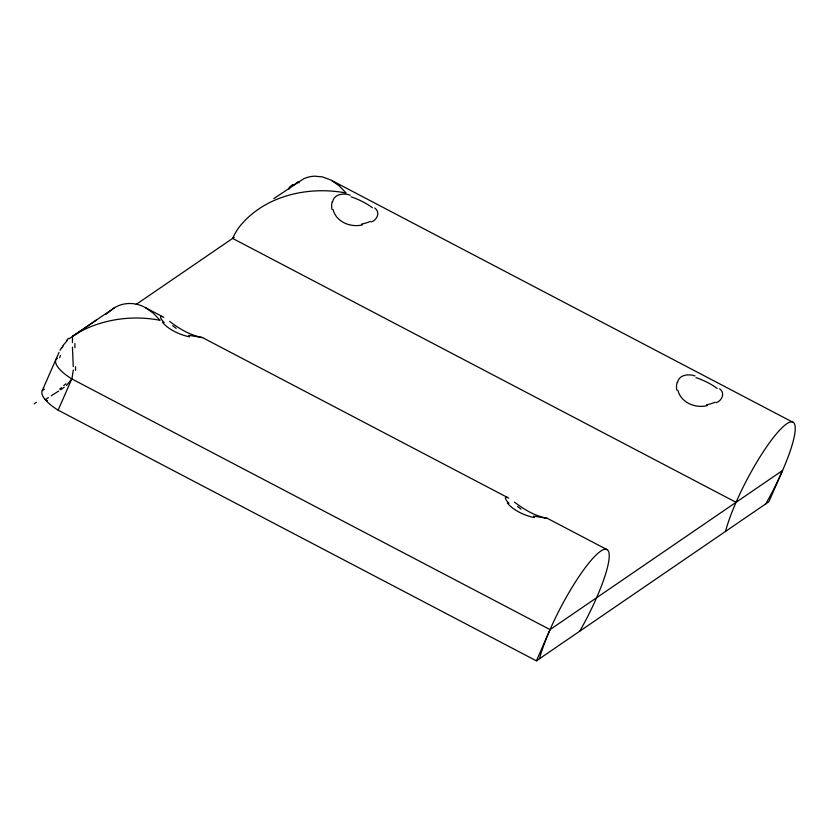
<?xml version="1.0" encoding="UTF-8"?>
<svg xmlns="http://www.w3.org/2000/svg" width="837" height="837" viewBox="0 0 837 837"><rect width="100%" height="100%" fill="white"/><g stroke="black" fill="none" stroke-linecap="round" stroke-linejoin="round"><path stroke-width="1.26" d="M72.411 342.605L72.537 336.275L114.564 307.671C123.949 301.969 136.159 302.22 145.544 307.713L163.832 317.328M73.279 370.038L72.003 378.397L58.14 410.161L536.402 660.853L768.9 501.729L782.553 470.488L550.045 629.612L536.402 660.853M332.676 201.769C334.099 193.807 343.881 192.918 350.19 195.147M677.531 382.53C678.953 374.568 688.736 373.689 695.034 375.918M58.14 410.161A36.933 12.45 23.6 0 1 42.268 390.597L58.998 352.429M57.471 358.288L55.922 359.355A36.933 12.45 23.6 0 0 71.783 378.91L66.562 385.407M60.055 350.337L61.708 347.428M62.681 345.943L67.159 340.607M106.048 314.252L114.564 307.671M288.932 188.974L289.79 188.231M69.251 338.713L96.684 319.88M293.316 185.354L297.543 182.267M64.229 387.259L60.641 389.78M273.814 198.599L303.632 178.804A92.52 47.563 -78.8 0 1 314.639 176.188L322.276 176.848L330.563 179.882L793.246 422.444M136.211 304.396L234.266 237.29M42.268 390.597L44.392 389.142M297.878 182.037L298.558 181.577L298.966 182.843M72.537 336.275L80.551 331.494M58.684 391.067L51.183 395.817M48.4 397.565L45.208 399.615L47.489 400.808M371.23 221.972C377.163 220.068 380.626 212.2 374.735 208.015M716.074 402.743C722.017 400.829 725.48 392.961 719.579 388.776M607.243 549.742L547.419 518.385L533.577 516.084M362.39 224.902C350.609 227.758 336.15 222.025 333.032 209.512M707.234 405.663C695.463 408.529 681.004 402.785 677.876 390.283M188.733 335.313L202.564 337.625L508.676 498.099M202.554 337.604C190.323 335.292 179.348 328.941 169.639 321.335M547.408 518.375C535.167 516.052 524.192 509.712 514.493 502.106M162.451 316.595C157.848 315.015 162.66 321.596 164.188 322.454M507.295 497.356C502.692 495.786 507.504 502.367 509.032 503.215M736.047 502.305L232.623 238.409A52.292 41.243 -39.1 0 1 239.131 227.151C263.917 195.722 308.037 185.73 346.099 193.002L339.163 185.772L331.557 180.405M71.783 378.91L550.045 629.612M145.544 307.713L153.161 313.08L160.097 320.309C139.894 316.344 118.708 317.537 99.069 323.71A92.52 72.955 -39.1 0 0 80.53 331.442M73.258 366.606L72.453 347.125M725.512 531.422A72.432 14.062 -62.3 0 1 786.602 423.909A72.432 14.062 -62.3 0 1 765.782 503.853M539.509 658.729A72.432 14.062 -62.3 0 1 600.6 551.217A72.432 14.062 -62.3 0 1 579.779 631.161M75.508 366.732A53.191 34.756 84.8 0 1 75.518 370.404M74.943 347.742A90.072 37.958 85 0 1 74.87 343.484M59.584 357.723A53.191 13.287 -79.5 0 1 60.473 355.599M62.064 347.847A93.524 53.474 61.3 0 1 62.995 346.34M66.667 340.261A90.072 53.662 30.2 0 1 68.624 338.253M34.202 403.884A90.072 8.516 -26.8 0 1 36.389 402.273M61.551 387.74A93.524 24.754 -44.5 0 1 59.657 389.017M65.935 383.764A53.191 36.389 -71.5 0 1 63.727 385.627M534.456 517.559A23.509 9.458 22.7 0 1 507.348 503.006M517.559 506.479A27.192 1.14 38.2 0 1 521.043 509.147M189.601 336.788A23.509 9.458 22.7 0 1 162.504 322.235M172.704 325.719A27.192 1.14 38.2 0 1 176.199 328.376M289.11 187.509A90.072 84.244 -21.5 0 1 292.668 184.59M696.039 377.613A23.509 6.34 24.5 0 1 717.225 388.483M715.07 402.189A27.192 13.643 1.1 0 1 706.543 404.794M676.84 390.094A27.192 17.786 32.3 0 1 677.164 382.352M351.195 196.852A23.509 6.34 24.5 0 1 372.371 207.722M370.226 221.418A27.192 13.643 1.1 0 1 361.699 224.023M331.996 209.334A27.192 17.786 32.3 0 1 332.31 201.581"/></g></svg>
